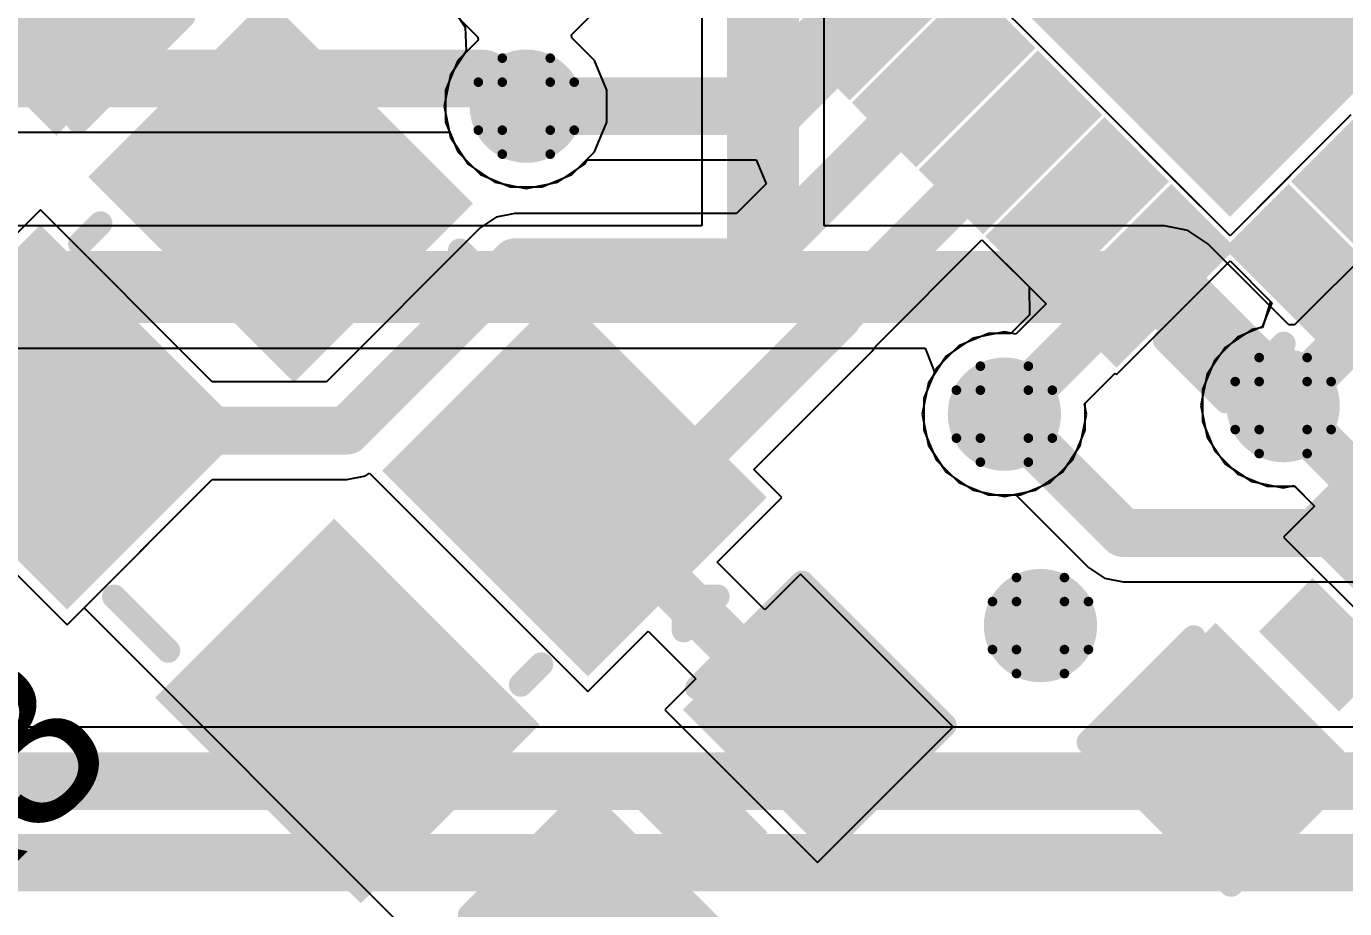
# Model space of a CAD drawing. Header units: inches. Extents: x -25 to 271, y -41 to 15.
# Drawn here: x 33.7 to 40.68, y -3.05 to 1.62 of the extents above; entities that cross this region are included whole.
import ezdxf

# ---------------------------------------------------------------- set-up
doc = ezdxf.new("R2010")
doc.units = ezdxf.units.IN
for name, color, linetype in [('Bottom Layer', 5, 'Continuous'), ('Drill Drawing', 1, 'Continuous'), ('Top Glue Points', 56, 'Continuous'), ('Top Layer', 1, 'Continuous'), ('Top Overlay', 2, 'Continuous'), ('Top Paste', 8, 'Continuous'), ('Top Solder', 216, 'Continuous'), ('Via Holes', 16, 'Continuous')]:
    doc.layers.add(name, color=color, linetype=linetype)
doc.styles.add('Arial', font='', dxfattribs={"height": 0.2})
doc.styles.get('Arial').set_extended_font_data('Arial')

# ---------------------------------------------------------------- blocks, each defined once
blk = doc.blocks.new('CAP_0603_54')
at = {"layer": 'Top Layer'}
for points in [[(-0.381, 0.4445), (-0.381, -0.4445), (-1.143, -0.4445), (-1.143, 0.4445)], [(1.143, 0.4445), (1.143, -0.4445), (0.381, -0.4445), (0.381, 0.4445)]]:
    blk.add_hatch(color=1, dxfattribs=at).paths.add_polyline_path(points)
at = {"layer": 'Top Paste'}
for points in [[(-0.381, 0.4445), (-0.381, -0.4445), (-1.143, -0.4445), (-1.143, 0.4445)], [(1.143, 0.4445), (1.143, -0.4445), (0.381, -0.4445), (0.381, 0.4445)]]:
    blk.add_hatch(color=8, dxfattribs=at).paths.add_polyline_path(points)
at = {"layer": 'Top Solder'}
for points in [[(-0.321, 0.5045), (-0.321, -0.5045), (-1.203, -0.5045), (-1.203, 0.5045)], [(1.203, 0.5045), (1.203, -0.5045), (0.321, -0.5045), (0.321, 0.5045)]]:
    blk.add_hatch(color=216, dxfattribs=at).paths.add_polyline_path(points)
at = {"layer": 'Top Overlay'}
for points in [[(-1.2446, 0.5334, 0.127, 0.127, 0), (-0.4572, 0.5334, 0.127, 0.127, 0)], [(-1.2446, 0.5334, 0.127, 0.127, 0), (-1.2446, -0.5334, 0.127, 0.127, 0)], [(0.4572, 0.5334, 0.127, 0.127, 0), (1.2446, 0.5334, 0.127, 0.127, 0)], [(1.2446, 0.5334, 0.127, 0.127, 0), (1.2446, -0.5334, 0.127, 0.127, 0)], [(-1.2446, -0.5334, 0.127, 0.127, 0), (-0.4572, -0.5334, 0.127, 0.127, 0)], [(0.4572, -0.5334, 0.127, 0.127, 0), (1.2446, -0.5334, 0.127, 0.127, 0)]]:
    blk.add_lwpolyline(points, format="xyseb", dxfattribs=at)
for points in [[(-1.2764, 0.5334, 0.0635, 0.0635, 1), (-1.2128, 0.5334, 0.0635, 0.0635, 1)], [(-1.2764, 0.5334, 0.0635, 0.0635, 1), (-1.2128, 0.5334, 0.0635, 0.0635, 1)], [(-0.4889, 0.5334, 0.0635, 0.0635, 1), (-0.4254, 0.5334, 0.0635, 0.0635, 1)], [(0.4254, 0.5334, 0.0635, 0.0635, 1), (0.4889, 0.5334, 0.0635, 0.0635, 1)], [(1.2128, 0.5334, 0.0635, 0.0635, 1), (1.2764, 0.5334, 0.0635, 0.0635, 1)], [(1.2128, 0.5334, 0.0635, 0.0635, 1), (1.2764, 0.5334, 0.0635, 0.0635, 1)], [(-1.2764, -0.5334, 0.0635, 0.0635, 1), (-1.2128, -0.5334, 0.0635, 0.0635, 1)], [(-1.2764, -0.5334, 0.0635, 0.0635, 1), (-1.2128, -0.5334, 0.0635, 0.0635, 1)], [(-0.4889, -0.5334, 0.0635, 0.0635, 1), (-0.4254, -0.5334, 0.0635, 0.0635, 1)], [(0.4254, -0.5334, 0.0635, 0.0635, 1), (0.4889, -0.5334, 0.0635, 0.0635, 1)], [(1.2128, -0.5334, 0.0635, 0.0635, 1), (1.2764, -0.5334, 0.0635, 0.0635, 1)], [(1.2128, -0.5334, 0.0635, 0.0635, 1), (1.2764, -0.5334, 0.0635, 0.0635, 1)]]:
    blk.add_lwpolyline(points, format="xyseb", close=True, dxfattribs=at)
blk = doc.blocks.new('CAP_0603_55')
at = {"layer": 'Top Layer'}
for points in [[(-0.381, 0.4445), (-0.381, -0.4445), (-1.143, -0.4445), (-1.143, 0.4445)], [(1.143, 0.4445), (1.143, -0.4445), (0.381, -0.4445), (0.381, 0.4445)]]:
    blk.add_hatch(color=1, dxfattribs=at).paths.add_polyline_path(points)
at = {"layer": 'Top Paste'}
for points in [[(-0.381, 0.4445), (-0.381, -0.4445), (-1.143, -0.4445), (-1.143, 0.4445)], [(1.143, 0.4445), (1.143, -0.4445), (0.381, -0.4445), (0.381, 0.4445)]]:
    blk.add_hatch(color=8, dxfattribs=at).paths.add_polyline_path(points)
at = {"layer": 'Top Solder'}
for points in [[(-0.321, 0.5045), (-0.321, -0.5045), (-1.203, -0.5045), (-1.203, 0.5045)], [(1.203, 0.5045), (1.203, -0.5045), (0.321, -0.5045), (0.321, 0.5045)]]:
    blk.add_hatch(color=216, dxfattribs=at).paths.add_polyline_path(points)
at = {"layer": 'Top Overlay'}
for points in [[(-1.2446, 0.5334, 0.127, 0.127, 0), (-0.4572, 0.5334, 0.127, 0.127, 0)], [(-1.2446, 0.5334, 0.127, 0.127, 0), (-1.2446, -0.5334, 0.127, 0.127, 0)], [(0.4572, 0.5334, 0.127, 0.127, 0), (1.2446, 0.5334, 0.127, 0.127, 0)], [(1.2446, 0.5334, 0.127, 0.127, 0), (1.2446, -0.5334, 0.127, 0.127, 0)], [(-1.2446, -0.5334, 0.127, 0.127, 0), (-0.4572, -0.5334, 0.127, 0.127, 0)], [(0.4572, -0.5334, 0.127, 0.127, 0), (1.2446, -0.5334, 0.127, 0.127, 0)]]:
    blk.add_lwpolyline(points, format="xyseb", dxfattribs=at)
for points in [[(-1.2764, 0.5334, 0.0635, 0.0635, 1), (-1.2128, 0.5334, 0.0635, 0.0635, 1)], [(-1.2764, 0.5334, 0.0635, 0.0635, 1), (-1.2128, 0.5334, 0.0635, 0.0635, 1)], [(-0.4889, 0.5334, 0.0635, 0.0635, 1), (-0.4254, 0.5334, 0.0635, 0.0635, 1)], [(0.4254, 0.5334, 0.0635, 0.0635, 1), (0.4889, 0.5334, 0.0635, 0.0635, 1)], [(1.2128, 0.5334, 0.0635, 0.0635, 1), (1.2764, 0.5334, 0.0635, 0.0635, 1)], [(1.2128, 0.5334, 0.0635, 0.0635, 1), (1.2764, 0.5334, 0.0635, 0.0635, 1)], [(-1.2764, -0.5334, 0.0635, 0.0635, 1), (-1.2128, -0.5334, 0.0635, 0.0635, 1)], [(-1.2764, -0.5334, 0.0635, 0.0635, 1), (-1.2128, -0.5334, 0.0635, 0.0635, 1)], [(-0.4889, -0.5334, 0.0635, 0.0635, 1), (-0.4254, -0.5334, 0.0635, 0.0635, 1)], [(0.4254, -0.5334, 0.0635, 0.0635, 1), (0.4889, -0.5334, 0.0635, 0.0635, 1)], [(1.2128, -0.5334, 0.0635, 0.0635, 1), (1.2764, -0.5334, 0.0635, 0.0635, 1)], [(1.2128, -0.5334, 0.0635, 0.0635, 1), (1.2764, -0.5334, 0.0635, 0.0635, 1)]]:
    blk.add_lwpolyline(points, format="xyseb", close=True, dxfattribs=at)
blk = doc.blocks.new('CAP_0603_56')
at = {"layer": 'Top Layer'}
for points in [[(-0.381, 0.4445), (-0.381, -0.4445), (-1.143, -0.4445), (-1.143, 0.4445)], [(1.143, 0.4445), (1.143, -0.4445), (0.381, -0.4445), (0.381, 0.4445)]]:
    blk.add_hatch(color=1, dxfattribs=at).paths.add_polyline_path(points)
at = {"layer": 'Top Paste'}
for points in [[(-0.381, 0.4445), (-0.381, -0.4445), (-1.143, -0.4445), (-1.143, 0.4445)], [(1.143, 0.4445), (1.143, -0.4445), (0.381, -0.4445), (0.381, 0.4445)]]:
    blk.add_hatch(color=8, dxfattribs=at).paths.add_polyline_path(points)
at = {"layer": 'Top Solder'}
for points in [[(-0.321, 0.5045), (-0.321, -0.5045), (-1.203, -0.5045), (-1.203, 0.5045)], [(1.203, 0.5045), (1.203, -0.5045), (0.321, -0.5045), (0.321, 0.5045)]]:
    blk.add_hatch(color=216, dxfattribs=at).paths.add_polyline_path(points)
at = {"layer": 'Top Overlay'}
for points in [[(-1.2446, 0.5334, 0.127, 0.127, 0), (-0.4572, 0.5334, 0.127, 0.127, 0)], [(-1.2446, 0.5334, 0.127, 0.127, 0), (-1.2446, -0.5334, 0.127, 0.127, 0)], [(0.4572, 0.5334, 0.127, 0.127, 0), (1.2446, 0.5334, 0.127, 0.127, 0)], [(1.2446, 0.5334, 0.127, 0.127, 0), (1.2446, -0.5334, 0.127, 0.127, 0)], [(-1.2446, -0.5334, 0.127, 0.127, 0), (-0.4572, -0.5334, 0.127, 0.127, 0)], [(0.4572, -0.5334, 0.127, 0.127, 0), (1.2446, -0.5334, 0.127, 0.127, 0)]]:
    blk.add_lwpolyline(points, format="xyseb", dxfattribs=at)
for points in [[(-1.2764, 0.5334, 0.0635, 0.0635, 1), (-1.2128, 0.5334, 0.0635, 0.0635, 1)], [(-1.2764, 0.5334, 0.0635, 0.0635, 1), (-1.2128, 0.5334, 0.0635, 0.0635, 1)], [(-0.4889, 0.5334, 0.0635, 0.0635, 1), (-0.4254, 0.5334, 0.0635, 0.0635, 1)], [(0.4254, 0.5334, 0.0635, 0.0635, 1), (0.4889, 0.5334, 0.0635, 0.0635, 1)], [(1.2128, 0.5334, 0.0635, 0.0635, 1), (1.2764, 0.5334, 0.0635, 0.0635, 1)], [(1.2128, 0.5334, 0.0635, 0.0635, 1), (1.2764, 0.5334, 0.0635, 0.0635, 1)], [(-1.2764, -0.5334, 0.0635, 0.0635, 1), (-1.2128, -0.5334, 0.0635, 0.0635, 1)], [(-1.2764, -0.5334, 0.0635, 0.0635, 1), (-1.2128, -0.5334, 0.0635, 0.0635, 1)], [(-0.4889, -0.5334, 0.0635, 0.0635, 1), (-0.4254, -0.5334, 0.0635, 0.0635, 1)], [(0.4254, -0.5334, 0.0635, 0.0635, 1), (0.4889, -0.5334, 0.0635, 0.0635, 1)], [(1.2128, -0.5334, 0.0635, 0.0635, 1), (1.2764, -0.5334, 0.0635, 0.0635, 1)], [(1.2128, -0.5334, 0.0635, 0.0635, 1), (1.2764, -0.5334, 0.0635, 0.0635, 1)]]:
    blk.add_lwpolyline(points, format="xyseb", close=True, dxfattribs=at)
blk = doc.blocks.new('24_QFN__4X4__130')
at = {"layer": 'Top Layer'}
for points in [[(-1.39, 1.55), (-1.39, 2.24), (-1.11, 2.24), (-1.11, 1.55)], [(-0.89, 1.55), (-0.89, 2.24), (-0.61, 2.24), (-0.61, 1.55)], [(-0.39, 1.55), (-0.39, 2.24), (-0.11, 2.24), (-0.11, 1.55)], [(0.11, 1.55), (0.11, 2.24), (0.39, 2.24), (0.39, 1.55)], [(0.61, 1.55), (0.61, 2.24), (0.89, 2.24), (0.89, 1.55)], [(-2.24, 1.39), (-1.55, 1.39), (-1.55, 1.11), (-2.24, 1.11)], [(-1.25, -1.25), (-1.25, 1.25), (1.25, 1.25), (1.25, -1.25)], [(-2.24, 0.89), (-1.55, 0.89), (-1.55, 0.61), (-2.24, 0.61)]]:
    blk.add_hatch(color=1, dxfattribs=at).paths.add_polyline_path(points)
at = {"layer": 'Top Paste'}
for points in [[(-1.39, 1.55), (-1.39, 2.24), (-1.11, 2.24), (-1.11, 1.55)], [(-0.89, 1.55), (-0.89, 2.24), (-0.61, 2.24), (-0.61, 1.55)], [(-0.39, 1.55), (-0.39, 2.24), (-0.11, 2.24), (-0.11, 1.55)], [(0.11, 1.55), (0.11, 2.24), (0.39, 2.24), (0.39, 1.55)], [(0.61, 1.55), (0.61, 2.24), (0.89, 2.24), (0.89, 1.55)], [(-2.24, 1.39), (-1.55, 1.39), (-1.55, 1.11), (-2.24, 1.11)], [(-1.25, -1.25), (-1.25, 1.25), (1.25, 1.25), (1.25, -1.25)], [(-2.24, 0.89), (-1.55, 0.89), (-1.55, 0.61), (-2.24, 0.61)]]:
    blk.add_hatch(color=8, dxfattribs=at).paths.add_polyline_path(points)
at = {"layer": 'Top Solder'}
for points in [[(-1.4916, 1.4484), (-1.4916, 2.3416), (-1.0084, 2.3416), (-1.0084, 1.4484)], [(-0.9916, 1.4484), (-0.9916, 2.3416), (-0.5084, 2.3416), (-0.5084, 1.4484)], [(-0.4916, 1.4484), (-0.4916, 2.3416), (-0.0084, 2.3416), (-0.0084, 1.4484)], [(0.0084, 1.4484), (0.0084, 2.3416), (0.4916, 2.3416), (0.4916, 1.4484)], [(0.5084, 1.4484), (0.5084, 2.3416), (0.9916, 2.3416), (0.9916, 1.4484)], [(1.0084, 1.4484), (1.0084, 2.3416), (1.4916, 2.3416), (1.4916, 1.4484)], [(-2.3416, 1.4916), (-1.4484, 1.4916), (-1.4484, 1.0084), (-2.3416, 1.0084)], [(-1.3516, -1.3516), (-1.3516, 1.3516), (1.3516, 1.3516), (1.3516, -1.3516)], [(-2.3416, 0.9916), (-1.4484, 0.9916), (-1.4484, 0.5084), (-2.3416, 0.5084)]]:
    blk.add_hatch(color=216, dxfattribs=at).paths.add_polyline_path(points)
at = {"layer": 'Top Overlay'}
for points in [[(-1.5706, 2.0574, 0.127, 0.127, 0), (-2.0278, 2.0574, 0.127, 0.127, 0)], [(-2.0278, 2.0574, 0.127, 0.127, 0), (-2.0278, 1.6256, 0.127, 0.127, 0)]]:
    blk.add_lwpolyline(points, format="xyseb", dxfattribs=at)
for points in [[(-2.0596, 2.0574, 0.0635, 0.0635, 1), (-1.9961, 2.0574, 0.0635, 0.0635, 1)], [(-2.0596, 2.0574, 0.0635, 0.0635, 1), (-1.9961, 2.0574, 0.0635, 0.0635, 1)], [(-1.6024, 2.0574, 0.0635, 0.0635, 1), (-1.5389, 2.0574, 0.0635, 0.0635, 1)], [(-2.0596, 1.6256, 0.0635, 0.0635, 1), (-1.9961, 1.6256, 0.0635, 0.0635, 1)]]:
    blk.add_lwpolyline(points, format="xyseb", close=True, dxfattribs=at)
blk = doc.blocks.new('MCSJK_7U_24_00_12_10_60_B_10_132')
at = {"layer": 'Top Layer'}
for points in [[(-1.8, 1.45), (-0.4, 1.45), (-0.4, 0.25), (-1.8, 0.25)], [(0.4, 1.45), (1.8, 1.45), (1.8, 0.25), (0.4, 0.25)], [(-1.8, -0.25), (-0.4, -0.25), (-0.4, -1.45), (-1.8, -1.45)], [(0.4, -0.25), (1.8, -0.25), (1.8, -1.45), (0.4, -1.45)]]:
    blk.add_hatch(color=1, dxfattribs=at).paths.add_polyline_path(points)
at = {"layer": 'Top Paste'}
for points in [[(-1.8, 1.45), (-0.4, 1.45), (-0.4, 0.25), (-1.8, 0.25)], [(0.4, 1.45), (1.8, 1.45), (1.8, 0.25), (0.4, 0.25)], [(-1.8, -0.25), (-0.4, -0.25), (-0.4, -1.45), (-1.8, -1.45)], [(0.4, -0.25), (1.8, -0.25), (1.8, -1.45), (0.4, -1.45)]]:
    blk.add_hatch(color=8, dxfattribs=at).paths.add_polyline_path(points)
at = {"layer": 'Top Solder'}
for points in [[(-1.87, 1.52), (-0.33, 1.52), (-0.33, 0.18), (-1.87, 0.18)], [(0.33, 1.52), (1.87, 1.52), (1.87, 0.18), (0.33, 0.18)], [(-1.87, -0.18), (-0.33, -0.18), (-0.33, -1.52), (-1.87, -1.52)], [(0.33, -0.18), (1.87, -0.18), (1.87, -1.52), (0.33, -1.52)]]:
    blk.add_hatch(color=216, dxfattribs=at).paths.add_polyline_path(points)
at = {"layer": 'Top Overlay'}
for points in [[(0.2032, 1.2954, 0.127, 0.127, 0), (-0.2032, 1.2954, 0.127, 0.127, 0)], [(-1.651, 0.1016, 0.127, 0.127, 0), (-1.651, -0.0508, 0.127, 0.127, 0)], [(1.651, 0.1016, 0.127, 0.127, 0), (1.651, -0.0508, 0.127, 0.127, 0)], [(-2.0574, -0.7112, 0.127, 0.127, 0), (-1.9304, -0.8382, 0.127, 0.127, 0)], [(-2.0574, -0.7112, 0.127, 0.127, 0), (-2.0574, -0.9652, 0.127, 0.127, 0)], [(-1.9304, -0.8382, 0.127, 0.127, 0), (-2.0574, -0.9652, 0.127, 0.127, 0)], [(0.2032, -1.2954, 0.127, 0.127, 0), (-0.2032, -1.2954, 0.127, 0.127, 0)]]:
    blk.add_lwpolyline(points, format="xyseb", dxfattribs=at)
for points in [[(-0.2349, 1.2954, 0.0635, 0.0635, 1), (-0.1714, 1.2954, 0.0635, 0.0635, 1)], [(0.1714, 1.2954, 0.0635, 0.0635, 1), (0.2349, 1.2954, 0.0635, 0.0635, 1)], [(-1.6827, 0.1016, 0.0635, 0.0635, 1), (-1.6193, 0.1016, 0.0635, 0.0635, 1)], [(1.6193, 0.1016, 0.0635, 0.0635, 1), (1.6827, 0.1016, 0.0635, 0.0635, 1)], [(-1.6827, -0.0508, 0.0635, 0.0635, 1), (-1.6193, -0.0508, 0.0635, 0.0635, 1)], [(1.6193, -0.0508, 0.0635, 0.0635, 1), (1.6827, -0.0508, 0.0635, 0.0635, 1)], [(-2.0892, -0.7112, 0.0635, 0.0635, 1), (-2.0257, -0.7112, 0.0635, 0.0635, 1)], [(-2.0892, -0.7112, 0.0635, 0.0635, 1), (-2.0257, -0.7112, 0.0635, 0.0635, 1)], [(-1.9622, -0.8382, 0.0635, 0.0635, 1), (-1.8986, -0.8382, 0.0635, 0.0635, 1)], [(-1.9622, -0.8382, 0.0635, 0.0635, 1), (-1.8986, -0.8382, 0.0635, 0.0635, 1)], [(-2.0892, -0.9652, 0.0635, 0.0635, 1), (-2.0257, -0.9652, 0.0635, 0.0635, 1)], [(-2.0892, -0.9652, 0.0635, 0.0635, 1), (-2.0257, -0.9652, 0.0635, 0.0635, 1)], [(-0.2349, -1.2954, 0.0635, 0.0635, 1), (-0.1714, -1.2954, 0.0635, 0.0635, 1)], [(0.1714, -1.2954, 0.0635, 0.0635, 1), (0.2349, -1.2954, 0.0635, 0.0635, 1)]]:
    blk.add_lwpolyline(points, format="xyseb", close=True, dxfattribs=at)

msp = doc.modelspace()

# ---------------------------------------------------------------- hatches: boundary and pattern name
at = {"layer": 'Bottom Layer'}
h = msp.add_hatch(color=5, dxfattribs=at)
edge = h.paths.add_edge_path()
edge.add_arc((36.3487, 1.1985), 0.3, 0, 360)
h = msp.add_hatch(color=5, dxfattribs=at)
edge = h.paths.add_edge_path()
edge.add_arc((38.881, -0.4321), 0.3, 0, 360)
h = msp.add_hatch(color=5, dxfattribs=at)
edge = h.paths.add_edge_path()
edge.add_arc((40.3576, -0.3867), 0.3, 0, 360)
h = msp.add_hatch(color=5, dxfattribs=at)
edge = h.paths.add_edge_path()
edge.add_arc((39.072, -1.5514), 0.3, 0, 360)
at = {"layer": 'Top Glue Points'}
for points in [[(40.6537, -2.0063), (40.9364, -1.7236), (40.5122, -1.2993), (40.2295, -1.582)], [(37.344, -2.9291), (37.6267, -2.6464), (37.2025, -2.2221), (36.9198, -2.5048)]]:
    msp.add_hatch(color=56, dxfattribs=at).paths.add_polyline_path(points)
at = {"layer": 'Top Layer'}
h = msp.add_hatch(color=1, dxfattribs=at)
edge = h.paths.add_edge_path()
edge.add_arc((36.3487, 1.1985), 0.3, 0, 360)
h = msp.add_hatch(color=1, dxfattribs=at)
edge = h.paths.add_edge_path()
edge.add_arc((38.881, -0.4321), 0.3, 0, 360)
h = msp.add_hatch(color=1, dxfattribs=at)
edge = h.paths.add_edge_path()
edge.add_arc((40.3576, -0.3867), 0.3, 0, 360)
h = msp.add_hatch(color=1, dxfattribs=at)
edge = h.paths.add_edge_path()
edge.add_arc((39.072, -1.5514), 0.3, 0, 360)
at = {"layer": 'Via Holes'}
h = msp.add_hatch(color=7, dxfattribs=at)
edge = h.paths.add_edge_path()
edge.add_arc((36.3487, 1.1985), 0.15, 0, 360)
h = msp.add_hatch(color=7, dxfattribs=at)
edge = h.paths.add_edge_path()
edge.add_arc((40.3576, -0.3867), 0.15, 0, 360)
h = msp.add_hatch(color=7, dxfattribs=at)
edge = h.paths.add_edge_path()
edge.add_arc((38.881, -0.4321), 0.15, 0, 360)
h = msp.add_hatch(color=7, dxfattribs=at)
edge = h.paths.add_edge_path()
edge.add_arc((39.072, -1.5514), 0.15, 0, 360)

# ---------------------------------------------------------------- linework, layer by layer
at = {"layer": 'Bottom Layer'}
for p, q in [((37.9256, 0.5652), (37.9256, 2.0992)), ((42.4384, 2.0604), (40.4184, 0.0403)), ((37.2782, 1.9651), (37.2782, 0.5652)), ((36.5876, 1.5758), (36.6952, 1.6834)), ((36.5906, 1.5605), (36.5876, 1.5758)), ((36.7107, 1.4403), (36.5906, 1.5605)), ((36.7757, 1.2834), (36.7107, 1.4403)), ((36.7757, 1.1135), (36.7757, 1.2834)), ((28.4851, 1.06), (35.9439, 1.06)), ((35.9439, 1.06), (35.9868, 0.9566)), ((36.7107, 0.9566), (36.7757, 1.1135)), ((35.9868, 0.9566), (36.1069, 0.8365)), ((36.5906, 0.8365), (36.7107, 0.9566)), ((36.1069, 0.8365), (36.2638, 0.7715)), ((36.2638, 0.7715), (36.4337, 0.7715)), ((36.4337, 0.7715), (36.5906, 0.8365)), ((37.2782, 0.5652), (30.5463, 0.5652)), ((39.7295, 0.5652), (37.9256, 0.5652)), ((39.8534, 0.5405), (39.7295, 0.5652)), ((39.9584, 0.4703), (39.8534, 0.5405)), ((40.3884, 0.0403), (39.9584, 0.4703)), ((40.4184, 0.0403), (40.3884, 0.0403)), ((30.6804, -0.0823), (38.461, -0.0823)), ((38.461, -0.0823), (38.5111, -0.2093)), ((38.5111, -0.2093), (38.454, -0.3472)), ((38.454, -0.3472), (38.454, -0.5171)), ((38.454, -0.5171), (38.519, -0.674)), ((38.519, -0.674), (38.6391, -0.7941)), ((38.6391, -0.7941), (38.796, -0.8591)), ((38.796, -0.8591), (38.9417, -0.8591)), ((38.9417, -0.8591), (39.3268, -1.2441)), ((39.3268, -1.2441), (39.4108, -1.3003)), ((39.4108, -1.3003), (39.5099, -1.32)), ((39.5099, -1.32), (40.834, -1.32)), ((42.7534, -2.09), (30.0335, -2.09))]:
    msp.add_line(p, q, dxfattribs=at)
for points in [[(37.6019, 0.2414, 0.381, 0.381, 0), (37.6019, 2.0992, 0.381, 0.381, 0)], [(40.3576, -0.3867, 0.254, 0.254, 0), (42.6974, 1.9531, 0.254, 0.254, 0)], [(28.3671, 1.3448, 0.3048, 0.3048, 0), (36.1225, 1.3448, 0.3048, 0.3048, 0)], [(36.1225, 1.3448, 0.3048, 0.3048, 0), (36.2689, 1.1985, 0.3048, 0.3048, 0)], [(36.2689, 1.1985, 0.3048, 0.3048, 0), (36.3487, 1.1985, 0.3048, 0.3048, 0)], [(30.5463, 0.2414, 0.381, 0.381, 0), (39.7295, 0.2414, 0.381, 0.381, 0)], [(39.7295, 0.2414, 0.381, 0.381, 0), (40.3576, -0.3867, 0.381, 0.381, 0)], [(38.881, -0.4321, 0.254, 0.254, 0), (39.5099, -1.061, 0.254, 0.254, 0)], [(39.5099, -1.061, 0.254, 0.254, 0), (40.834, -1.061, 0.254, 0.254, 0)], [(30.0335, -2.3749, 0.3048, 0.3048, 0), (43.0111, -2.3749, 0.3048, 0.3048, 0)], [(30.2124, -2.8067, 0.3048, 0.3048, 0), (43.19, -2.8067, 0.3048, 0.3048, 0)]]:
    msp.add_lwpolyline(points, format="xyseb", dxfattribs=at)
for points in [[(36.0463, 1.3448, 0.1524, 0.1524, 1), (36.1987, 1.3448, 0.1524, 0.1524, 1)], [(36.0463, 1.3448, 0.1524, 0.1524, 1), (36.1987, 1.3448, 0.1524, 0.1524, 1)], [(36.1927, 1.1985, 0.1524, 0.1524, 1), (36.3451, 1.1985, 0.1524, 0.1524, 1)], [(36.1927, 1.1985, 0.1524, 0.1524, 1), (36.3451, 1.1985, 0.1524, 0.1524, 1)], [(36.2725, 1.1985, 0.1524, 0.1524, 1), (36.4249, 1.1985, 0.1524, 0.1524, 1)], [(37.5066, 0.2414, 0.1905, 0.1905, 1), (37.6971, 0.2414, 0.1905, 0.1905, 1)], [(39.6343, 0.2414, 0.1905, 0.1905, 1), (39.8248, 0.2414, 0.1905, 0.1905, 1)], [(39.6343, 0.2414, 0.1905, 0.1905, 1), (39.8248, 0.2414, 0.1905, 0.1905, 1)], [(40.2624, -0.3867, 0.1905, 0.1905, 1), (40.4529, -0.3867, 0.1905, 0.1905, 1)], [(40.2941, -0.3867, 0.127, 0.127, 1), (40.4211, -0.3867, 0.127, 0.127, 1)], [(38.8175, -0.4321, 0.127, 0.127, 1), (38.9445, -0.4321, 0.127, 0.127, 1)], [(39.4464, -1.061, 0.127, 0.127, 1), (39.5734, -1.061, 0.127, 0.127, 1)], [(39.4464, -1.061, 0.127, 0.127, 1), (39.5734, -1.061, 0.127, 0.127, 1)]]:
    msp.add_lwpolyline(points, format="xyseb", close=True, dxfattribs=at)
at = {"layer": 'Drill Drawing'}
for points in [[(36.2217, 1.3255, 0.0508, 0.0508, 0), (36.2217, 1.4525, 0.0508, 0.0508, 0)], [(36.2217, 1.4525, 0.0508, 0.0508, 0), (36.4757, 1.4525, 0.0508, 0.0508, 0)], [(36.4757, 1.3255, 0.0508, 0.0508, 0), (36.4757, 1.4525, 0.0508, 0.0508, 0)], [(36.0947, 1.0715, 0.0508, 0.0508, 0), (36.0947, 1.3255, 0.0508, 0.0508, 0)], [(36.0947, 1.3255, 0.0508, 0.0508, 0), (36.2217, 1.3255, 0.0508, 0.0508, 0)], [(36.4757, 1.3255, 0.0508, 0.0508, 0), (36.6027, 1.3255, 0.0508, 0.0508, 0)], [(36.6027, 1.0715, 0.0508, 0.0508, 0), (36.6027, 1.3255, 0.0508, 0.0508, 0)], [(36.0947, 1.0715, 0.0508, 0.0508, 0), (36.2217, 1.0715, 0.0508, 0.0508, 0)], [(36.2217, 0.9445, 0.0508, 0.0508, 0), (36.2217, 1.0715, 0.0508, 0.0508, 0)], [(36.4757, 1.0715, 0.0508, 0.0508, 0), (36.6027, 1.0715, 0.0508, 0.0508, 0)], [(36.4757, 0.9445, 0.0508, 0.0508, 0), (36.4757, 1.0715, 0.0508, 0.0508, 0)], [(36.2217, 0.9445, 0.0508, 0.0508, 0), (36.4757, 0.9445, 0.0508, 0.0508, 0)], [(40.2306, -0.2597, 0.0508, 0.0508, 0), (40.2306, -0.1327, 0.0508, 0.0508, 0)], [(40.2306, -0.1327, 0.0508, 0.0508, 0), (40.4846, -0.1327, 0.0508, 0.0508, 0)], [(40.4846, -0.2597, 0.0508, 0.0508, 0), (40.4846, -0.1327, 0.0508, 0.0508, 0)], [(38.754, -0.3051, 0.0508, 0.0508, 0), (38.754, -0.1781, 0.0508, 0.0508, 0)], [(38.754, -0.1781, 0.0508, 0.0508, 0), (39.008, -0.1781, 0.0508, 0.0508, 0)], [(39.008, -0.3051, 0.0508, 0.0508, 0), (39.008, -0.1781, 0.0508, 0.0508, 0)], [(40.1036, -0.5137, 0.0508, 0.0508, 0), (40.1036, -0.2597, 0.0508, 0.0508, 0)], [(40.1036, -0.2597, 0.0508, 0.0508, 0), (40.2306, -0.2597, 0.0508, 0.0508, 0)], [(40.4846, -0.2597, 0.0508, 0.0508, 0), (40.6116, -0.2597, 0.0508, 0.0508, 0)], [(40.6116, -0.5137, 0.0508, 0.0508, 0), (40.6116, -0.2597, 0.0508, 0.0508, 0)], [(38.627, -0.5591, 0.0508, 0.0508, 0), (38.627, -0.3051, 0.0508, 0.0508, 0)], [(38.627, -0.3051, 0.0508, 0.0508, 0), (38.754, -0.3051, 0.0508, 0.0508, 0)], [(39.008, -0.3051, 0.0508, 0.0508, 0), (39.135, -0.3051, 0.0508, 0.0508, 0)], [(39.135, -0.5591, 0.0508, 0.0508, 0), (39.135, -0.3051, 0.0508, 0.0508, 0)], [(40.1036, -0.5137, 0.0508, 0.0508, 0), (40.2306, -0.5137, 0.0508, 0.0508, 0)], [(40.2306, -0.6407, 0.0508, 0.0508, 0), (40.2306, -0.5137, 0.0508, 0.0508, 0)], [(40.4846, -0.5137, 0.0508, 0.0508, 0), (40.6116, -0.5137, 0.0508, 0.0508, 0)], [(40.4846, -0.6407, 0.0508, 0.0508, 0), (40.4846, -0.5137, 0.0508, 0.0508, 0)], [(38.627, -0.5591, 0.0508, 0.0508, 0), (38.754, -0.5591, 0.0508, 0.0508, 0)], [(38.754, -0.6861, 0.0508, 0.0508, 0), (38.754, -0.5591, 0.0508, 0.0508, 0)], [(39.008, -0.5591, 0.0508, 0.0508, 0), (39.135, -0.5591, 0.0508, 0.0508, 0)], [(39.008, -0.6861, 0.0508, 0.0508, 0), (39.008, -0.5591, 0.0508, 0.0508, 0)], [(40.2306, -0.6407, 0.0508, 0.0508, 0), (40.4846, -0.6407, 0.0508, 0.0508, 0)], [(38.754, -0.6861, 0.0508, 0.0508, 0), (39.008, -0.6861, 0.0508, 0.0508, 0)], [(38.945, -1.4244, 0.0508, 0.0508, 0), (38.945, -1.2974, 0.0508, 0.0508, 0)], [(38.945, -1.2974, 0.0508, 0.0508, 0), (39.199, -1.2974, 0.0508, 0.0508, 0)], [(39.199, -1.4244, 0.0508, 0.0508, 0), (39.199, -1.2974, 0.0508, 0.0508, 0)], [(38.818, -1.6784, 0.0508, 0.0508, 0), (38.818, -1.4244, 0.0508, 0.0508, 0)], [(38.818, -1.4244, 0.0508, 0.0508, 0), (38.945, -1.4244, 0.0508, 0.0508, 0)], [(39.199, -1.4244, 0.0508, 0.0508, 0), (39.326, -1.4244, 0.0508, 0.0508, 0)], [(39.326, -1.6784, 0.0508, 0.0508, 0), (39.326, -1.4244, 0.0508, 0.0508, 0)], [(38.818, -1.6784, 0.0508, 0.0508, 0), (38.945, -1.6784, 0.0508, 0.0508, 0)], [(38.945, -1.8054, 0.0508, 0.0508, 0), (38.945, -1.6784, 0.0508, 0.0508, 0)], [(39.199, -1.6784, 0.0508, 0.0508, 0), (39.326, -1.6784, 0.0508, 0.0508, 0)], [(39.199, -1.8054, 0.0508, 0.0508, 0), (39.199, -1.6784, 0.0508, 0.0508, 0)], [(38.945, -1.8054, 0.0508, 0.0508, 0), (39.199, -1.8054, 0.0508, 0.0508, 0)]]:
    msp.add_lwpolyline(points, format="xyseb", dxfattribs=at)
for points in [[(36.209, 1.4525, 0.0254, 0.0254, 1), (36.2344, 1.4525, 0.0254, 0.0254, 1)], [(36.209, 1.4525, 0.0254, 0.0254, 1), (36.2344, 1.4525, 0.0254, 0.0254, 1)], [(36.463, 1.4525, 0.0254, 0.0254, 1), (36.4884, 1.4525, 0.0254, 0.0254, 1)], [(36.463, 1.4525, 0.0254, 0.0254, 1), (36.4884, 1.4525, 0.0254, 0.0254, 1)], [(36.082, 1.3255, 0.0254, 0.0254, 1), (36.1074, 1.3255, 0.0254, 0.0254, 1)], [(36.082, 1.3255, 0.0254, 0.0254, 1), (36.1074, 1.3255, 0.0254, 0.0254, 1)], [(36.209, 1.3255, 0.0254, 0.0254, 1), (36.2344, 1.3255, 0.0254, 0.0254, 1)], [(36.209, 1.3255, 0.0254, 0.0254, 1), (36.2344, 1.3255, 0.0254, 0.0254, 1)], [(36.463, 1.3255, 0.0254, 0.0254, 1), (36.4884, 1.3255, 0.0254, 0.0254, 1)], [(36.463, 1.3255, 0.0254, 0.0254, 1), (36.4884, 1.3255, 0.0254, 0.0254, 1)], [(36.59, 1.3255, 0.0254, 0.0254, 1), (36.6154, 1.3255, 0.0254, 0.0254, 1)], [(36.59, 1.3255, 0.0254, 0.0254, 1), (36.6154, 1.3255, 0.0254, 0.0254, 1)], [(36.082, 1.0715, 0.0254, 0.0254, 1), (36.1074, 1.0715, 0.0254, 0.0254, 1)], [(36.082, 1.0715, 0.0254, 0.0254, 1), (36.1074, 1.0715, 0.0254, 0.0254, 1)], [(36.209, 1.0715, 0.0254, 0.0254, 1), (36.2344, 1.0715, 0.0254, 0.0254, 1)], [(36.209, 1.0715, 0.0254, 0.0254, 1), (36.2344, 1.0715, 0.0254, 0.0254, 1)], [(36.463, 1.0715, 0.0254, 0.0254, 1), (36.4884, 1.0715, 0.0254, 0.0254, 1)], [(36.463, 1.0715, 0.0254, 0.0254, 1), (36.4884, 1.0715, 0.0254, 0.0254, 1)], [(36.59, 1.0715, 0.0254, 0.0254, 1), (36.6154, 1.0715, 0.0254, 0.0254, 1)], [(36.59, 1.0715, 0.0254, 0.0254, 1), (36.6154, 1.0715, 0.0254, 0.0254, 1)], [(36.209, 0.9445, 0.0254, 0.0254, 1), (36.2344, 0.9445, 0.0254, 0.0254, 1)], [(36.209, 0.9445, 0.0254, 0.0254, 1), (36.2344, 0.9445, 0.0254, 0.0254, 1)], [(36.463, 0.9445, 0.0254, 0.0254, 1), (36.4884, 0.9445, 0.0254, 0.0254, 1)], [(36.463, 0.9445, 0.0254, 0.0254, 1), (36.4884, 0.9445, 0.0254, 0.0254, 1)], [(40.2179, -0.1327, 0.0254, 0.0254, 1), (40.2433, -0.1327, 0.0254, 0.0254, 1)], [(40.2179, -0.1327, 0.0254, 0.0254, 1), (40.2433, -0.1327, 0.0254, 0.0254, 1)], [(40.4719, -0.1327, 0.0254, 0.0254, 1), (40.4973, -0.1327, 0.0254, 0.0254, 1)], [(40.4719, -0.1327, 0.0254, 0.0254, 1), (40.4973, -0.1327, 0.0254, 0.0254, 1)], [(38.7413, -0.1781, 0.0254, 0.0254, 1), (38.7667, -0.1781, 0.0254, 0.0254, 1)], [(38.7413, -0.1781, 0.0254, 0.0254, 1), (38.7667, -0.1781, 0.0254, 0.0254, 1)], [(38.9953, -0.1781, 0.0254, 0.0254, 1), (39.0207, -0.1781, 0.0254, 0.0254, 1)], [(38.9953, -0.1781, 0.0254, 0.0254, 1), (39.0207, -0.1781, 0.0254, 0.0254, 1)], [(40.0909, -0.2597, 0.0254, 0.0254, 1), (40.1163, -0.2597, 0.0254, 0.0254, 1)], [(40.0909, -0.2597, 0.0254, 0.0254, 1), (40.1163, -0.2597, 0.0254, 0.0254, 1)], [(40.2179, -0.2597, 0.0254, 0.0254, 1), (40.2433, -0.2597, 0.0254, 0.0254, 1)], [(40.2179, -0.2597, 0.0254, 0.0254, 1), (40.2433, -0.2597, 0.0254, 0.0254, 1)], [(40.4719, -0.2597, 0.0254, 0.0254, 1), (40.4973, -0.2597, 0.0254, 0.0254, 1)], [(40.4719, -0.2597, 0.0254, 0.0254, 1), (40.4973, -0.2597, 0.0254, 0.0254, 1)], [(40.5989, -0.2597, 0.0254, 0.0254, 1), (40.6243, -0.2597, 0.0254, 0.0254, 1)], [(40.5989, -0.2597, 0.0254, 0.0254, 1), (40.6243, -0.2597, 0.0254, 0.0254, 1)], [(38.6143, -0.3051, 0.0254, 0.0254, 1), (38.6397, -0.3051, 0.0254, 0.0254, 1)], [(38.6143, -0.3051, 0.0254, 0.0254, 1), (38.6397, -0.3051, 0.0254, 0.0254, 1)], [(38.7413, -0.3051, 0.0254, 0.0254, 1), (38.7667, -0.3051, 0.0254, 0.0254, 1)], [(38.7413, -0.3051, 0.0254, 0.0254, 1), (38.7667, -0.3051, 0.0254, 0.0254, 1)], [(38.9953, -0.3051, 0.0254, 0.0254, 1), (39.0207, -0.3051, 0.0254, 0.0254, 1)], [(38.9953, -0.3051, 0.0254, 0.0254, 1), (39.0207, -0.3051, 0.0254, 0.0254, 1)], [(39.1223, -0.3051, 0.0254, 0.0254, 1), (39.1477, -0.3051, 0.0254, 0.0254, 1)], [(39.1223, -0.3051, 0.0254, 0.0254, 1), (39.1477, -0.3051, 0.0254, 0.0254, 1)], [(40.0909, -0.5137, 0.0254, 0.0254, 1), (40.1163, -0.5137, 0.0254, 0.0254, 1)], [(40.0909, -0.5137, 0.0254, 0.0254, 1), (40.1163, -0.5137, 0.0254, 0.0254, 1)], [(40.2179, -0.5137, 0.0254, 0.0254, 1), (40.2433, -0.5137, 0.0254, 0.0254, 1)], [(40.2179, -0.5137, 0.0254, 0.0254, 1), (40.2433, -0.5137, 0.0254, 0.0254, 1)], [(40.4719, -0.5137, 0.0254, 0.0254, 1), (40.4973, -0.5137, 0.0254, 0.0254, 1)], [(40.4719, -0.5137, 0.0254, 0.0254, 1), (40.4973, -0.5137, 0.0254, 0.0254, 1)], [(40.5989, -0.5137, 0.0254, 0.0254, 1), (40.6243, -0.5137, 0.0254, 0.0254, 1)], [(40.5989, -0.5137, 0.0254, 0.0254, 1), (40.6243, -0.5137, 0.0254, 0.0254, 1)], [(38.6143, -0.5591, 0.0254, 0.0254, 1), (38.6397, -0.5591, 0.0254, 0.0254, 1)], [(38.6143, -0.5591, 0.0254, 0.0254, 1), (38.6397, -0.5591, 0.0254, 0.0254, 1)], [(38.7413, -0.5591, 0.0254, 0.0254, 1), (38.7667, -0.5591, 0.0254, 0.0254, 1)], [(38.7413, -0.5591, 0.0254, 0.0254, 1), (38.7667, -0.5591, 0.0254, 0.0254, 1)], [(38.9953, -0.5591, 0.0254, 0.0254, 1), (39.0207, -0.5591, 0.0254, 0.0254, 1)], [(38.9953, -0.5591, 0.0254, 0.0254, 1), (39.0207, -0.5591, 0.0254, 0.0254, 1)], [(39.1223, -0.5591, 0.0254, 0.0254, 1), (39.1477, -0.5591, 0.0254, 0.0254, 1)], [(39.1223, -0.5591, 0.0254, 0.0254, 1), (39.1477, -0.5591, 0.0254, 0.0254, 1)], [(40.2179, -0.6407, 0.0254, 0.0254, 1), (40.2433, -0.6407, 0.0254, 0.0254, 1)], [(40.2179, -0.6407, 0.0254, 0.0254, 1), (40.2433, -0.6407, 0.0254, 0.0254, 1)], [(40.4719, -0.6407, 0.0254, 0.0254, 1), (40.4973, -0.6407, 0.0254, 0.0254, 1)], [(40.4719, -0.6407, 0.0254, 0.0254, 1), (40.4973, -0.6407, 0.0254, 0.0254, 1)], [(38.7413, -0.6861, 0.0254, 0.0254, 1), (38.7667, -0.6861, 0.0254, 0.0254, 1)], [(38.7413, -0.6861, 0.0254, 0.0254, 1), (38.7667, -0.6861, 0.0254, 0.0254, 1)], [(38.9953, -0.6861, 0.0254, 0.0254, 1), (39.0207, -0.6861, 0.0254, 0.0254, 1)], [(38.9953, -0.6861, 0.0254, 0.0254, 1), (39.0207, -0.6861, 0.0254, 0.0254, 1)], [(38.9323, -1.2974, 0.0254, 0.0254, 1), (38.9577, -1.2974, 0.0254, 0.0254, 1)], [(38.9323, -1.2974, 0.0254, 0.0254, 1), (38.9577, -1.2974, 0.0254, 0.0254, 1)], [(39.1863, -1.2974, 0.0254, 0.0254, 1), (39.2117, -1.2974, 0.0254, 0.0254, 1)], [(39.1863, -1.2974, 0.0254, 0.0254, 1), (39.2117, -1.2974, 0.0254, 0.0254, 1)], [(38.8053, -1.4244, 0.0254, 0.0254, 1), (38.8307, -1.4244, 0.0254, 0.0254, 1)], [(38.8053, -1.4244, 0.0254, 0.0254, 1), (38.8307, -1.4244, 0.0254, 0.0254, 1)], [(38.9323, -1.4244, 0.0254, 0.0254, 1), (38.9577, -1.4244, 0.0254, 0.0254, 1)], [(38.9323, -1.4244, 0.0254, 0.0254, 1), (38.9577, -1.4244, 0.0254, 0.0254, 1)], [(39.1863, -1.4244, 0.0254, 0.0254, 1), (39.2117, -1.4244, 0.0254, 0.0254, 1)], [(39.1863, -1.4244, 0.0254, 0.0254, 1), (39.2117, -1.4244, 0.0254, 0.0254, 1)], [(39.3133, -1.4244, 0.0254, 0.0254, 1), (39.3387, -1.4244, 0.0254, 0.0254, 1)], [(39.3133, -1.4244, 0.0254, 0.0254, 1), (39.3387, -1.4244, 0.0254, 0.0254, 1)], [(38.8053, -1.6784, 0.0254, 0.0254, 1), (38.8307, -1.6784, 0.0254, 0.0254, 1)], [(38.8053, -1.6784, 0.0254, 0.0254, 1), (38.8307, -1.6784, 0.0254, 0.0254, 1)], [(38.9323, -1.6784, 0.0254, 0.0254, 1), (38.9577, -1.6784, 0.0254, 0.0254, 1)], [(38.9323, -1.6784, 0.0254, 0.0254, 1), (38.9577, -1.6784, 0.0254, 0.0254, 1)], [(39.1863, -1.6784, 0.0254, 0.0254, 1), (39.2117, -1.6784, 0.0254, 0.0254, 1)], [(39.1863, -1.6784, 0.0254, 0.0254, 1), (39.2117, -1.6784, 0.0254, 0.0254, 1)], [(39.3133, -1.6784, 0.0254, 0.0254, 1), (39.3387, -1.6784, 0.0254, 0.0254, 1)], [(39.3133, -1.6784, 0.0254, 0.0254, 1), (39.3387, -1.6784, 0.0254, 0.0254, 1)], [(38.9323, -1.8054, 0.0254, 0.0254, 1), (38.9577, -1.8054, 0.0254, 0.0254, 1)], [(38.9323, -1.8054, 0.0254, 0.0254, 1), (38.9577, -1.8054, 0.0254, 0.0254, 1)], [(39.1863, -1.8054, 0.0254, 0.0254, 1), (39.2117, -1.8054, 0.0254, 0.0254, 1)], [(39.1863, -1.8054, 0.0254, 0.0254, 1), (39.2117, -1.8054, 0.0254, 0.0254, 1)]]:
    msp.add_lwpolyline(points, format="xyseb", close=True, dxfattribs=at)
at = {"layer": 'Top Layer'}
for p, q in [((39.0579, 1.5303), (38.6497, 1.9385)), ((39.0579, 1.5303), (38.7043, 1.8839)), ((35.931, 1.7587), (36.0254, 1.6175)), ((35.9713, 1.6834), (36.0914, 1.5633)), ((36.0254, 1.6175), (36.0298, 1.4897)), ((36.0944, 1.548), (35.9868, 1.4403)), ((36.0914, 1.5633), (36.0944, 1.548)), ((36.0298, 1.4897), (35.9465, 1.3651)), ((39.4355, 1.1527), (39.0579, 1.5303)), ((39.4355, 1.1527), (39.0579, 1.5303)), ((35.9868, 1.4403), (35.9217, 1.2834)), ((35.9465, 1.3651), (35.9134, 1.1985)), ((35.9217, 1.2834), (35.9217, 1.1135)), ((35.9134, 1.1985), (35.9465, 1.0319)), ((40.0761, 0.5121), (39.4355, 1.1527)), ((39.765, 0.8232), (39.4355, 1.1527)), ((39.4355, 1.1527), (39.4355, 1.1527)), ((40.7168, 1.1527), (40.0761, 0.5121)), ((40.7168, 1.1527), (40.3632, 0.7992)), ((35.9217, 1.1135), (35.9868, 0.9566)), ((35.9465, 1.0319), (36.0409, 0.8906)), ((35.9868, 0.9566), (36.1069, 0.8365)), ((36.5906, 0.8365), (36.6677, 0.9136)), ((36.6566, 0.8906), (36.6719, 0.9136)), ((36.6677, 0.9136), (37.5658, 0.9136)), ((36.6719, 0.9136), (37.5658, 0.9136)), ((37.5658, 0.9136), (37.6184, 0.7866)), ((37.5658, 0.9136), (37.6184, 0.7866)), ((36.0409, 0.8906), (36.1821, 0.7962)), ((36.5153, 0.7962), (36.6566, 0.8906)), ((36.1069, 0.8365), (36.2638, 0.7715)), ((36.1821, 0.7962), (36.3487, 0.7631)), ((36.2638, 0.7715), (36.4337, 0.7715)), ((36.3487, 0.7631), (36.5153, 0.7962)), ((36.4337, 0.7715), (36.5906, 0.8365)), ((37.6184, 0.7866), (37.4622, 0.6303)), ((37.6184, 0.7866), (37.4622, 0.6303)), ((40.0761, 0.5121), (39.765, 0.8232)), ((40.3632, 0.7992), (40.0761, 0.5121)), ((33.7751, 0.6505), (33.4308, 0.3062)), ((33.7751, 0.6505), (33.4308, 0.3062)), ((34.6857, -0.2601), (33.7751, 0.6505)), ((34.6857, -0.2601), (33.7751, 0.6505)), ((36.2883, 0.6303), (36.1892, 0.6106)), ((36.2883, 0.6303), (36.1892, 0.6106)), ((37.4622, 0.6303), (36.2883, 0.6303)), ((37.4622, 0.6303), (36.2883, 0.6303)), ((36.1892, 0.6106), (36.1051, 0.5545)), ((36.1892, 0.6106), (36.1051, 0.5545)), ((36.1051, 0.5545), (35.2906, -0.2601)), ((36.1051, 0.5545), (35.2906, -0.2601)), ((38.1982, -0.0732), (38.7623, 0.4909)), ((38.1982, -0.0732), (38.7623, 0.4909)), ((38.7623, 0.4909), (39.0118, 0.2414)), ((38.7623, 0.4909), (39.1016, 0.1516)), ((39.4751, -0.2219), (40.0761, 0.3791)), ((39.4751, -0.2219), (40.0761, 0.3791)), ((40.0761, 0.3791), (40.2976, 0.1577)), ((40.0761, 0.3791), (40.2904, 0.1648)), ((39.0118, 0.2414), (39.0132, 0.0936)), ((39.1016, 0.1516), (38.9413, -0.0087)), ((40.2976, 0.1577), (40.2463, 0.0294)), ((40.2904, 0.1648), (40.2486, 0.027)), ((39.0132, 0.0936), (38.9152, -0.0051)), ((38.881, 0.0032), (38.7144, -0.0299)), ((38.9413, -0.0087), (38.881, 0.0032)), ((40.191, 0.0156), (40.0498, -0.0788)), ((40.2463, 0.0294), (40.1157, -0.0247)), ((40.2486, 0.027), (40.191, 0.0156)), ((38.7144, -0.0299), (38.5731, -0.1243)), ((38.796, -0.0051), (38.6391, -0.0701)), ((38.9152, -0.0051), (38.796, -0.0051)), ((40.1157, -0.0247), (39.9956, -0.1448)), ((37.5548, -0.7249), (38.1815, -0.0982)), ((37.5548, -0.7249), (38.1815, -0.0982)), ((38.1815, -0.0982), (38.1982, -0.0732)), ((38.1815, -0.0982), (38.1982, -0.0732)), ((38.5731, -0.1243), (38.4788, -0.2655)), ((38.6391, -0.0701), (38.519, -0.1902)), ((40.0498, -0.0788), (39.9554, -0.2201)), ((38.519, -0.1902), (38.454, -0.3472)), ((39.9956, -0.1448), (39.9306, -0.3017)), ((35.2906, -0.2601), (34.6857, -0.2601)), ((35.2906, -0.2601), (34.6857, -0.2601)), ((38.4788, -0.2655), (38.4456, -0.4321)), ((39.3054, -0.3771), (39.4678, -0.2147)), ((39.308, -0.3745), (39.4678, -0.2147)), ((39.4678, -0.2147), (39.4751, -0.2219)), ((39.4678, -0.2147), (39.4751, -0.2219)), ((39.9554, -0.2201), (39.9223, -0.3867)), ((38.454, -0.3472), (38.454, -0.5171)), ((39.9306, -0.3017), (39.9306, -0.4716)), ((32.747, -0.3776), (33.9166, -1.5472)), ((39.3163, -0.4321), (39.3054, -0.3771)), ((39.308, -0.5171), (39.308, -0.3745)), ((39.9223, -0.3867), (39.9554, -0.5533)), ((38.4456, -0.4321), (38.4788, -0.5987)), ((39.2832, -0.5987), (39.3163, -0.4321)), ((39.9306, -0.4716), (39.9956, -0.6285)), ((38.454, -0.5171), (38.519, -0.674)), ((39.243, -0.674), (39.308, -0.5171)), ((39.9554, -0.5533), (40.0498, -0.6945)), ((38.4788, -0.5987), (38.5731, -0.74)), ((39.1888, -0.74), (39.2832, -0.5987)), ((38.519, -0.674), (38.6391, -0.7941)), ((39.1229, -0.7941), (39.243, -0.674)), ((39.9956, -0.6285), (40.1157, -0.7486)), ((40.0498, -0.6945), (40.191, -0.7889)), ((35.3979, -0.778), (35.497, -0.7583)), ((35.3979, -0.778), (35.497, -0.7583)), ((35.497, -0.7583), (35.5179, -0.7443)), ((35.497, -0.7583), (35.5179, -0.7443)), ((35.5179, -0.7443), (36.6743, -1.9007)), ((35.5179, -0.7443), (36.6743, -1.9007)), ((37.7024, -0.8726), (37.5548, -0.7249)), ((37.7024, -0.8726), (37.5548, -0.7249)), ((38.5731, -0.74), (38.7144, -0.8343)), ((39.0476, -0.8343), (39.1888, -0.74)), ((40.1157, -0.7486), (40.2727, -0.8137)), ((33.9166, -1.5472), (34.6857, -0.778)), ((34.0064, -1.4574), (34.6857, -0.778)), ((34.6857, -0.778), (35.3979, -0.778)), ((34.6857, -0.778), (35.3979, -0.778)), ((38.6391, -0.7941), (38.796, -0.8591)), ((38.7144, -0.8343), (38.881, -0.8675)), ((38.881, -0.8675), (39.0476, -0.8343)), ((38.9659, -0.8591), (39.1229, -0.7941)), ((40.191, -0.7889), (40.3576, -0.822)), ((40.2727, -0.8137), (40.4184, -0.8137)), ((40.3576, -0.822), (40.4153, -0.8106)), ((40.4153, -0.8106), (40.5236, -0.9188)), ((40.4184, -0.8137), (40.5236, -0.9188)), ((37.3601, -1.2149), (37.7024, -0.8726)), ((37.3601, -1.2149), (37.7024, -0.8726)), ((38.796, -0.8591), (38.9659, -0.8591)), ((40.5236, -0.9188), (40.3596, -1.0828)), ((40.5236, -0.9188), (40.3596, -1.0828)), ((40.3596, -1.0828), (41.1678, -1.891)), ((40.3596, -1.0828), (41.1678, -1.891)), ((37.6126, -1.4675), (37.3601, -1.2149)), ((37.6126, -1.4675), (37.3601, -1.2149)), ((37.8014, -1.2788), (37.6126, -1.4675)), ((37.8014, -1.2788), (37.6126, -1.4675)), ((38.6097, -2.087), (37.8014, -1.2788)), ((38.6097, -2.087), (37.8014, -1.2788)), ((36.2472, -3.6982), (34.0064, -1.4574)), ((36.6743, -1.9007), (36.9938, -1.5812)), ((36.6743, -1.9007), (36.9938, -1.5812)), ((36.9938, -1.5812), (37.2464, -1.8338)), ((36.9938, -1.5812), (37.2464, -1.8338)), ((37.2464, -1.8338), (37.083, -1.9972)), ((37.2464, -1.8338), (37.083, -1.9972)), ((37.083, -1.9972), (37.8912, -2.8054)), ((37.083, -1.9972), (37.8912, -2.8054)), ((37.8912, -2.8054), (38.6097, -2.087)), ((37.8912, -2.8054), (38.6097, -2.087))]:
    msp.add_line(p, q, dxfattribs=at)
for points in [[(37.6894, 1.1985, 0.3048, 0.3048, 0), (38.0696, 1.5787, 0.3048, 0.3048, 0)], [(37.5694, 0.3714, 0.254, 0.254, 0), (38.5594, 1.3613, 0.254, 0.254, 0)], [(36.3487, 1.1985, 0.3048, 0.3048, 0), (37.6894, 1.1985, 0.3048, 0.3048, 0)], [(37.9984, 0.0932, 0.254, 0.254, 0), (38.9129, 1.0078, 0.254, 0.254, 0)], [(32.9908, 0.38, 0.254, 0.254, 0), (33.8325, -0.4617, 0.254, 0.254, 0)], [(35.3979, -0.519, 0.254, 0.254, 0), (36.2883, 0.3714, 0.254, 0.254, 0)], [(36.2883, 0.3714, 0.254, 0.254, 0), (37.5694, 0.3714, 0.254, 0.254, 0)], [(38.8841, -0.4321, 0.254, 0.254, 0), (39.6169, 0.3007, 0.254, 0.254, 0)], [(39.6169, 0.3007, 0.254, 0.254, 0), (39.62, 0.3007, 0.254, 0.254, 0)], [(40.5322, 0.3007, 0.254, 0.254, 0), (41.078, -0.2452, 0.254, 0.254, 0)], [(36.8576, -1.0559, 0.254, 0.254, 0), (37.9984, 0.085, 0.254, 0.254, 0)], [(40.3576, -0.3867, 0.254, 0.254, 0), (41.0986, -1.1277, 0.254, 0.254, 0)], [(33.8459, -0.4483, 0.254, 0.254, 0), (33.9166, -0.519, 0.254, 0.254, 0)], [(38.881, -0.4321, 0.254, 0.254, 0), (38.8841, -0.4321, 0.254, 0.254, 0)], [(33.9166, -0.519, 0.254, 0.254, 0), (35.3979, -0.519, 0.254, 0.254, 0)], [(36.8576, -1.0787, 0.254, 0.254, 0), (37.8209, -2.0421, 0.254, 0.254, 0)]]:
    msp.add_lwpolyline(points, format="xyseb", dxfattribs=at)
for points in [[(37.9934, 1.5787, 0.1524, 0.1524, 1), (38.1458, 1.5787, 0.1524, 0.1524, 1)], [(38.4959, 1.3613, 0.127, 0.127, 1), (38.6229, 1.3613, 0.127, 0.127, 1)], [(36.2725, 1.1985, 0.1524, 0.1524, 1), (36.4249, 1.1985, 0.1524, 0.1524, 1)], [(37.6132, 1.1985, 0.1524, 0.1524, 1), (37.7656, 1.1985, 0.1524, 0.1524, 1)], [(37.6132, 1.1985, 0.1524, 0.1524, 1), (37.7656, 1.1985, 0.1524, 0.1524, 1)], [(38.8494, 1.0078, 0.127, 0.127, 1), (38.9764, 1.0078, 0.127, 0.127, 1)], [(36.2248, 0.3714, 0.127, 0.127, 1), (36.3518, 0.3714, 0.127, 0.127, 1)], [(36.2248, 0.3714, 0.127, 0.127, 1), (36.3518, 0.3714, 0.127, 0.127, 1)], [(37.5059, 0.3714, 0.127, 0.127, 1), (37.6329, 0.3714, 0.127, 0.127, 1)], [(37.5059, 0.3714, 0.127, 0.127, 1), (37.6329, 0.3714, 0.127, 0.127, 1)], [(39.5534, 0.3007, 0.127, 0.127, 1), (39.6804, 0.3007, 0.127, 0.127, 1)], [(39.5534, 0.3007, 0.127, 0.127, 1), (39.6804, 0.3007, 0.127, 0.127, 1)], [(39.5565, 0.3007, 0.127, 0.127, 1), (39.6835, 0.3007, 0.127, 0.127, 1)], [(40.4687, 0.3007, 0.127, 0.127, 1), (40.5957, 0.3007, 0.127, 0.127, 1)], [(37.9349, 0.0932, 0.127, 0.127, 1), (38.0619, 0.0932, 0.127, 0.127, 1)], [(37.9349, 0.085, 0.127, 0.127, 1), (38.0619, 0.085, 0.127, 0.127, 1)], [(40.2941, -0.3867, 0.127, 0.127, 1), (40.4211, -0.3867, 0.127, 0.127, 1)], [(33.769, -0.4617, 0.127, 0.127, 1), (33.896, -0.4617, 0.127, 0.127, 1)], [(33.7824, -0.4483, 0.127, 0.127, 1), (33.9094, -0.4483, 0.127, 0.127, 1)], [(38.8175, -0.4321, 0.127, 0.127, 1), (38.9445, -0.4321, 0.127, 0.127, 1)], [(38.8206, -0.4321, 0.127, 0.127, 1), (38.9476, -0.4321, 0.127, 0.127, 1)], [(38.8206, -0.4321, 0.127, 0.127, 1), (38.9476, -0.4321, 0.127, 0.127, 1)], [(33.8531, -0.519, 0.127, 0.127, 1), (33.9801, -0.519, 0.127, 0.127, 1)], [(33.8531, -0.519, 0.127, 0.127, 1), (33.9801, -0.519, 0.127, 0.127, 1)], [(35.3344, -0.519, 0.127, 0.127, 1), (35.4614, -0.519, 0.127, 0.127, 1)], [(35.3344, -0.519, 0.127, 0.127, 1), (35.4614, -0.519, 0.127, 0.127, 1)], [(36.7941, -1.0559, 0.127, 0.127, 1), (36.9211, -1.0559, 0.127, 0.127, 1)], [(36.7941, -1.0787, 0.127, 0.127, 1), (36.9211, -1.0787, 0.127, 0.127, 1)], [(37.7574, -2.0421, 0.127, 0.127, 1), (37.8844, -2.0421, 0.127, 0.127, 1)]]:
    msp.add_lwpolyline(points, format="xyseb", close=True, dxfattribs=at)

# ---------------------------------------------------------------- block references
for name, p, rotation in [('24_QFN__4X4__130', (40.0761, 2.5245), 135), ('CAP_0603_55', (33.2756, 1.1728), 45), ('MCSJK_7U_24_00_12_10_60_B_10_132', (35.2247, -0.6251), 135), ('CAP_0603_56', (40.5841, -1.6665), 45), ('CAP_0603_54', (37.3075, -2.5809), 45)]:
    msp.add_blockref(name, p, dxfattribs=dict(rotation=rotation))

# ---------------------------------------------------------------- texts
at = {"layer": 'Top Overlay', "style": 'Arial'}
msp.add_text('X3', height=0.889, rotation=45, dxfattribs=at).set_placement((33.1414, -3.3128))

doc.saveas('drawing.dxf')
